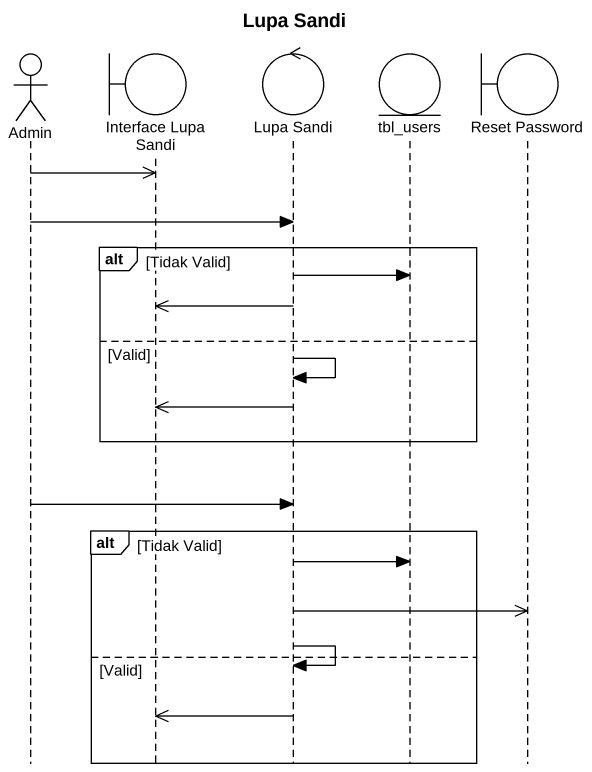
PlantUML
@startuml
title Lupa Sandi
hide footbox
actor Admin
boundary "Interface Lupa Sandi" as Interface_Lupa_Sandi
control "Lupa Sandi" as Lupa_Sandi
entity tbl_users
boundary "Reset Password" as Reset_Password

Admin ->> Interface_Lupa_Sandi
Admin -> Lupa_Sandi
alt Tidak Valid
  Lupa_Sandi -> tbl_users
  Lupa_Sandi ->> Interface_Lupa_Sandi
else Valid
  Lupa_Sandi -> Lupa_Sandi
  Lupa_Sandi ->> Interface_Lupa_Sandi
end
Admin -> Lupa_Sandi
alt Tidak Valid
  Lupa_Sandi -> tbl_users
  Lupa_Sandi ->> Reset_Password
  Lupa_Sandi -> Lupa_Sandi
else Valid
  Lupa_Sandi ->> Interface_Lupa_Sandi
end
@enduml
